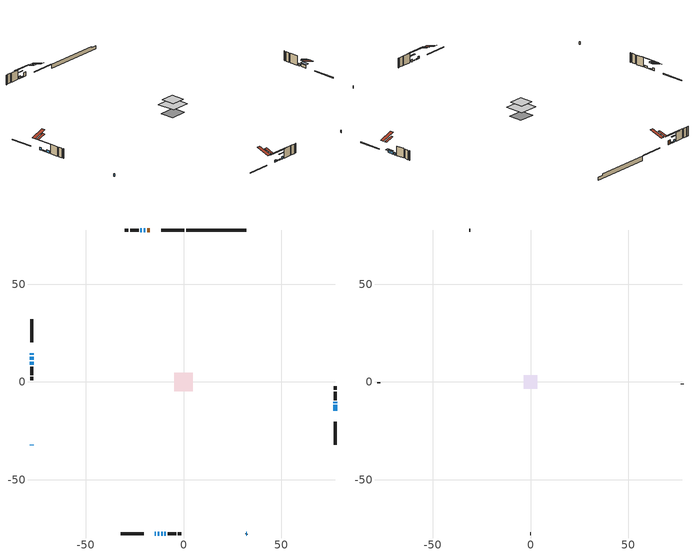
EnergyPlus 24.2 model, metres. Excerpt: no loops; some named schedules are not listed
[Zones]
conditioned space
 floor adiabatic (AdiabaticFloorConstruction): -4.83,-4.83 -4.83,4.83 4.83,4.83 4.83,-4.83 z3.26
 floor foundation (Slab1 construction): -4.17,-3.55 -4.17,3.55 4.17,3.55 4.17,-3.55 z-1.31
 wall outside (RimJoist1 construction): 0.37,77.69 -11.41,77.69 / -32.18,-77.69 -20.41,-77.69 / -77.69,32.18 -77.69,20.41 / 77.69,-32.18 77.69,-20.41 z0.82:1.12
 wall outside (AdiabaticWallConstruction 1): -17.16,77.69 -18.62,77.69 z0.82:2.85
 wall outside (AdiabaticWallConstruction): 32.18,-77.7 32.25,-77.63 / -77.69,14.66 -77.69,13.84 / -77.7,-32.18 -77.46,-32.42 / -77.69,10.36 -77.69,8.73 / 77.69,-10.79 77.69,-10.13 z0.82:2.04; -14.66,-77.69 -14.15,-77.69 z0.82:1.64; -19.55,77.69 -20.37,77.69 / -13.22,-77.69 -12.4,-77.69 / -77.69,12.92 -77.69,11.29 z0.82:1.28; -11.48,-77.69 -10.66,-77.69 z0.82:1.18; 77.69,-14.66 77.69,-11.71 z0.82:2.24; -21.29,77.69 -22.01,77.69 z0.82:2.09; -9.74,-77.69 -9.02,-77.69 z0.82:1.94
 wall outside (Wall1 construction): -22.93,77.69 -27.2,77.69 / -8.1,-77.69 -3.83,-77.69 / -77.69,7.8 -77.69,3.54 / 77.69,-9.2 77.69,-4.94 z0.82:5.7
 wall outside (Wall3 construction): -28.13,77.69 -29.96,77.69 / -2.9,-77.69 -1.07,-77.69 / -77.69,2.61 -77.69,0.78 / 77.69,-4.01 77.69,-2.18 z0.82:5.7
 wall foundation (FoundationWall1 construction): 1.29,77.69,-1.31 1.29,77.69,0.82 29.09,77.69,0.82 29.09,77.69,0.24 32.18,77.69,0.24 32.18,77.69,-1.31
 window (WindowConstruction 7): 32.18,-77.69 32.25,-77.63 z0.82:2.04
 window (WindowConstruction 5): -14.66,-77.69 -14.15,-77.69 z0.82:1.63
 window (WindowConstruction 6): -77.69,14.66 -77.69,13.84 z0.82:2.04
 window (WindowConstruction 9): -19.55,77.69 -20.37,77.69 z0.82:1.28
 window (WindowConstruction 10): -13.22,-77.69 -12.41,-77.69 z0.82:1.28
 window (WindowConstruction 11): -11.48,-77.69 -10.66,-77.69 z0.82:1.18
 window (WindowConstruction 12): -77.69,12.91 -77.69,11.29 z0.82:1.28
 window (WindowConstruction 8): -77.69,-32.18 -77.46,-32.42 z0.82:2.04
 window (WindowConstruction): 77.69,-14.66 77.69,-11.71 z0.82:2.24
 window (WindowConstruction 1): -21.29,77.69 -22.01,77.69 z0.82:2.09
 window (WindowConstruction 2): -9.74,-77.69 -9.03,-77.69 z0.82:1.94
 window (WindowConstruction 3): -77.69,10.36 -77.69,8.73 z0.82:2.04
 window (WindowConstruction 4): 77.69,-10.78 77.69,-10.13 z0.82:2.04
 door (Door): -17.16,77.69 -18.62,77.69 z0.82:2.85
 ceiling adiabatic (AdiabaticFloorConstruction): 4.83,-4.83 4.83,4.83 -4.83,4.83 -4.83,-4.83 z3.26
 roof outside (Roof2 construction): -16.23,77.69,5.7 -16.23,73.31,7.16 -15.08,73.31,7.16 -15.08,77.69,5.7; -15.59,-77.69,5.7 -15.59,-73.31,7.16 -16.74,-73.31,7.16 -16.74,-77.69,5.7; -77.69,15.59,5.7 -73.31,15.59,7.16 -73.31,16.74,7.16 -77.69,16.74,5.7; 77.69,-15.59,5.7 73.31,-15.59,7.16 73.31,-16.74,7.16 77.69,-16.74,5.7
attic - vented
 floor to conditioned space (Floor1 construction Reversed): -3.52,-3.52 -3.52,3.52 3.52,3.52 3.52,-3.52 z5.7
 wall outside (Wall4 construction): -30.89,77.69 -31.25,77.69 / -0.14,-77.69 0.22,-77.69 / -77.69,-0.15 -77.69,-0.52 / 77.69,-1.25 77.69,-0.88 z0.82:5.7
 roof outside (Roof1 construction): -14.15,77.69,5.7 -14.15,70.83,7.99 -12.34,70.83,7.99 -12.34,77.69,5.7; -17.67,-77.69,5.7 -17.67,-70.83,7.99 -19.48,-70.83,7.99 -19.48,-77.69,5.7; -77.69,17.67,5.7 -70.83,17.67,7.99 -70.83,19.48,7.99 -77.69,19.48,5.7; 77.69,-17.67,5.7 70.83,-17.67,7.99 70.83,-19.48,7.99 77.69,-19.48,5.7
shading: -13.95,-77.69 -14.86,-77.69 -14.86,-78.11 -13.95,-78.11 z1.83; -24.84,77.69 -15.08,77.69 -15.08,78.11 -24.84,78.11 z5.75; -7.94,-77.69 -17.69,-77.69 -17.69,-78.11 -7.94,-78.11 z5.75; -6.19,-77.69 -15.95,-77.69 -15.95,-78.11 -6.19,-78.11 z5.65; -77.69,6.82 -77.69,17.39 -78.11,17.39 -78.11,6.82 z5.75; 77.69,-11.41 77.69,-14.96 79.22,-14.96 79.22,-11.41 z2.54; -24.04,77.69 -19.26,77.69 -19.26,78.11 -24.04,78.11 z4.12; -7,-77.69 -11.77,-77.69 -11.77,-78.11 -7,-78.11 z3.97
[Building]
Building 1: Terrain=Suburbs
[Site:Location]
Windsor AP_ON: Latitude {deg}=42.28; Longitude {deg}=-82.96; Time Zone {hr}=-5; Elevation {m}=190; Keep Site Location Information=Yes
[Site:GroundTemperature:Shallow]
6.34957, 4.46684, 4.31606, 5.20952, 8.79623, 12.3662, 15.4612, 17.4219, 17.5884, 15.9938, 12.9777, 9.51722
[Site:WaterMainsTemperature]
Calculation Method=Schedule; Temperature Schedule=mains temperature schedule
[Material] Roughness=Rough; Thermal Absorptance=0.9
Name | Thickness {m} | Conductivity {W/m-K} | Density {kg/m3} | Specific Heat {J/kg-K} | Solar Absorptance | Visible Absorptance
asphalt or fiberglass shingles | 0.00635 | 0.162714 | 1121.4 | 1465.45 | 0.4 | 0.4
ceiling loosefill ins | 0.254 | 0.0480833 | 16.02 | 1046.75 | 0.7 | 0.7
ceiling stud and cavity | 0.1397 | 0.0755593 | 65.682 | 1177.47 | 0.7 | 0.7
concrete 4.0 in. | 0.1016 | 1.803125 | 2242.8 | 837.4 | 0.7 | 0.7
concrete 8.0 in. | 0.2032 | 1.803125 | 2242.8 | 837.4 | 0.7 | 0.7
door material | 0.04445 | 0.188738 | 512.64 | 1214.23 | 0.7 | 0.7
floor covering | 0.0127 | 0.0433444 | 54.468 | 1339.84 | 0.6 | 0.6
floor rigid ins; wall rigid ins | 0.512978 | 0.029427 | 32.04 | 1214.23 | 0.7 | 0.7
floor stud and cavity | 0.1397 | 1.75129 | 37.0049 | 1207.88 | 0.7 | 0.7
furniture material conditioned space 1 | 0.1524 | 0.115458 | 640.8 | 1214.23 | 0.6 | 0.6
gypsum board | 0.0127 | 0.160291 | 801 | 837.4 | 0.6 | 0.6
osb sheathing 0.5 in. | 0.0127 | 0.115458 | 512.64 | 1214.23 | 0.7 | 0.7
osb sheathing 0.75 in. | 0.01905 | 0.115458 | 512.64 | 1214.23 | 0.7 | 0.7
rim joist stud and cavity | 0.0508 | 0.107068 | 50.32683 | 1063.81 | 0.6 | 0.6
roof stud and cavity | 0.2032 | 0.112171 | 78.34581 | 1123.46 | 0.7 | 0.7
wall stud and cavity | 0.1397 | 0.186681 | 139.0536 | 1170.24 | 0.7 | 0.7
wall stud and cavity 1 | 0.1397 | 0.216775 | 139.0536 | 1170.24 | 0.7 | 0.7
wall stud and cavity 2 | 0.0889 | 6.9971 | 50.32683 | 1063.81 | 0.6 | 0.6
wall stud and cavity 3 | 0.0889 | 0.380278 | 52.3479 | 1209.89 | 0.7 | 0.7
wall stud and cavity 4 | 0.0889 | 0.391764 | 83.0341 | 1211.67 | 0.7 | 0.7
wood siding | 0.0254 | 0.102417 | 544.68 | 1172.36 | 0.25 | 0.25
wood siding 1 | 0.00254 | 0.102417 | 544.68 | 1172.36 | 0.25 | 0.25
wood siding 2; wood siding 3; wood siding 4 | 0.0254 | 0.102417 | 544.68 | 1172.36 | 0.7 | 0.7
[WindowMaterial:SimpleGlazingSystem]
Name | U-Factor {W/m2-K} | Solar Heat Gain Coefficient
WindowMaterial | 3.29154 | 0.59
WindowMaterial 1 | 3.006501 | 0.52
WindowMaterial 2 | 3.276206 | 0.51
WindowMaterial 3 | 3.00196 | 0.53
WindowMaterial 4 | 3.01559 | 0.51
WindowMaterial 5 | 3.0542 | 0.42
WindowMaterial 6 | 4.44247 | 0.5
WindowMaterial 7 | 5.240794 | 0.66
WindowMaterial 8 | 6.1118 | 0.59
WindowMaterial 9 | 2.6363 | 0.26
[Construction]
AdiabaticFloorConstruction: floor stud and cavity, floor rigid ins, osb sheathing 0.75 in., floor covering
AdiabaticWallConstruction: wood siding 3, wall rigid ins, wall stud and cavity 3, gypsum board
AdiabaticWallConstruction 1: wood siding 4, wall rigid ins, wall stud and cavity 3, gypsum board
Door: door material
Floor1 construction Reversed: gypsum board, ceiling stud and cavity, ceiling loosefill ins
FoundationWall1 construction: concrete 8.0 in.
furniture construction conditioned space 1: furniture material conditioned space 1
PartitionWallConstruction: gypsum board, wall stud and cavity 4, gypsum board
RimJoist1 construction: wood siding 2, rim joist stud and cavity
Roof1 construction: asphalt or fiberglass shingles
Roof2 construction: asphalt or fiberglass shingles, osb sheathing 0.75 in., roof stud and cavity, gypsum board
Slab1 construction: concrete 4.0 in.
Wall1 construction: wood siding, osb sheathing 0.5 in., wall stud and cavity, gypsum board
Wall3 construction: wood siding, osb sheathing 0.5 in., wall stud and cavity 1, gypsum board
Wall4 construction: wood siding 1, wall stud and cavity 2
WindowConstruction: WindowMaterial
WindowConstruction 1: WindowMaterial 1
WindowConstruction 10; WindowConstruction 12; WindowConstruction 9: WindowMaterial 8
WindowConstruction 11: WindowMaterial 9
WindowConstruction 2: WindowMaterial 2
WindowConstruction 3; WindowConstruction 6: WindowMaterial 3
WindowConstruction 4: WindowMaterial 4
WindowConstruction 5: WindowMaterial 5
WindowConstruction 7: WindowMaterial 6
WindowConstruction 8: WindowMaterial 7
[Zone] Multiplier=1; Part of Total Floor Area=Yes
Name | Volume {m3}
attic - vented | 18.4664
conditioned space | 370.5
[Space]
Name | Zone | Volume {m3}
attic - vented 1 | attic - vented | 18.4664
conditioned space 1 | conditioned space | 370.5
[ZoneInfiltration:EffectiveLeakageArea]
infil attic - vented 1: Zone or Space=attic - vented 1; Schedule=Always On Discrete; Effective Air Leakage Area {cm2}=2208.89; Stack Coefficient=0.000498287; Wind Coefficient=1.5082e-05
[ZoneMixing]
whole house fan mix: Zone or Space=attic - vented; Schedule=Always On Continuous; Design Flow Rate Calculation Method=Flow/Zone; Design Flow Rate {m3/s}=0; Source Zone or Space=conditioned space
[SurfaceProperty:ExposedFoundationPerimeter]
Slab1: Exposed Perimeter Calculation Method=TotalExposedPerimeter; Total Exposed Perimeter {m}=30.888
[InternalMass] Zone or ZoneList=conditioned space; Space or SpaceList=conditioned space 1
Name | Construction | Surface Area {m2}
furniture mass conditioned space 1 | furniture construction conditioned space 1 | 61.0001
partition wall mass | PartitionWallConstruction | 152.5
[Lights]
interior lighting: Zone or ZoneList or Space or SpaceList=conditioned space 1; Schedule=interior lighting schedule; Design Level Calculation Method=LightingLevel; Lighting Level {W}=343.2; Return Air Fraction=0; Fraction Radiant=0.6; Fraction Visible=0.2; Fraction Replaceable=1
[People]
occupants: Zone or ZoneList or Space or SpaceList=conditioned space 1; Number of People Schedule=occupants schedule; Number of People Calculation Method=People; Number of People=3; Fraction Radiant=0.314171; Sensible Heat Fraction=0.56303; Activity Level Schedule=occupants activity schedule; Carbon Dioxide Generation Rate {m3/s-W}=0; Enable ASHRAE 55 Comfort Warnings=No; Mean Radiant Temperature Calculation Type=EnclosureAveraged
[ElectricEquipment] Zone or ZoneList or Space or SpaceList=conditioned space 1; Design Level Calculation Method=EquipmentLevel
Name | Schedule | Design Level {W} | Fraction Latent | Fraction Radiant | Fraction Lost
clothes dryer | clothes dryer schedule | 140.772 | 0.015 | 0.081 | 0.85
clothes washer | clothes washer schedule | 32.1985 | 0.03 | 0.162 | 0.7
cooking range | cooking range schedule | 215.147 | 0.08 | 0.432 | 0.2
dishwasher | dishwasher schedule | 66.8632 | 0.3 | 0.18 | 0.4
fridge | fridge schedule | 72.9452 | 0 | 0.6 | 0
mech vent house fan | mech vent house fan schedule | 0 | 0 | 0 | 1
mech vent house fan cfis | mech vent house fan cfis schedule | 0 | 0 | 0 | 0
misc plug loads | misc plug loads schedule | 494.7 | 0.045 | 0.513 | 0.1
whole house fan | Always On Discrete | 0 | 0 | 0 | 1
[OtherEquipment] Zone or ZoneList or Space or SpaceList=conditioned space 1; Design Level Calculation Method=EquipmentLevel
Name | Fuel Type | Schedule | Design Level {W} | Fraction Latent | Fraction Radiant | Fraction Lost
clothes dryer 1 | Electricity | clothes dryer schedule | 0 | 0.015 | 0.081 | 0.85
cooking range 1 | Electricity | cooking range schedule | 0 | 0.08 | 0.432 | 0.2
general water use latent | None | general water use schedule | 62.594 | 1 | 0 | 0
general water use sensible | None | general water use schedule | -61.6891 | 0 | 0.6 | 0
mech vent house fan latent load | None | Always On Discrete | 0 | 1 | 0 | 0
mech vent house fan sensible load | None | Always On Discrete | 0 | 0 | 0 | 0
water heater energy adjustment1 | NaturalGas | Always On Discrete | 0.01 | 0 | 0 | 1
[ZoneInfiltration:DesignFlowRate] Zone or ZoneList or Space or SpaceList=conditioned space 1; Schedule=Always On Discrete; Design Flow Rate Calculation Method=Flow/Zone; Design Flow Rate {m3/s}=0
infil flow; natural vent flow; whole house fan flow
[Foundation:Kiva]
Foundation Kiva 1: Initial Indoor Air Temperature {C}=18; Wall Height Above Grade {m}=0.820003; Wall Depth Below Slab {m}=0.2032
[Foundation:Kiva:Settings]
Soil Conductivity {W/m-K}=0.849921; Soil Density {kg/m3}=1842.3; Soil Specific Heat {J/kg-K}=418.7; Ground Solar Absorptivity=0.9; Ground Thermal Absorptivity=0.9; Ground Surface Roughness {m}=0.03; Far-Field Width {m}=40; Deep-Ground Boundary Condition=ZeroFlux; Deep-Ground Depth {m}=40; Minimum Cell Dimension {m}=0.2; Maximum Cell Growth Coefficient=3; Simulation Timestep=Timestep
[Exterior:Lights]
exterior lighting: Schedule=exterior lighting schedule; Design Level {W}=75.6
[Schedule:Constant]
Name | Hourly Value
Always On Continuous; mech vent house fan schedule; mech vent house fan cfis schedule; Always On Discrete | 1
occupants activity schedule | 117.228
fridge schedule | 0
[Schedule:Day:Interval]
interior lighting schedule day: No, 01:00, 0.108182, 04:00, 0.0901515, 05:00, 0.0991667, 06:00, 0.162273, 07:00, 0.270455, 08:00, 0.342576, 10:00, 0.369621, 11:00, 0.351591, 12:00, 0.333561, 13:00, 0.324545, 14:00, 0.31553, 15:00, 0.333561, 16:00, 0.369621, 17:00, 0.450758, 18:00, 0.585985, 19:00, 0.775303, 20:00, 0.955606, 21:00, 0.991667, 22:00, 0.712197, 23:00, 0.360606, 24:00, 0.162273
[Schedule:Week:Daily]
interior lighting schedule Week Rule - Jan1-Jan27: interior lighting schedule day, interior lighting schedule day, interior lighting schedule day, interior lighting schedule day, interior lighting schedule day, interior lighting schedule day, interior lighting schedule day, interior lighting schedule default day, interior lighting schedule default day, interior lighting schedule default day, interior lighting schedule default day, interior lighting schedule default day
interior lighting schedule Week Rule - Jan28-Feb3: interior lighting schedule day, interior lighting schedule day, interior lighting schedule day, interior lighting schedule day, interior lighting schedule day 1, interior lighting schedule day 1, interior lighting schedule day 1, interior lighting schedule default day, interior lighting schedule default day, interior lighting schedule default day, interior lighting schedule default day, interior lighting schedule default day
interior lighting schedule Week Rule - Feb4-Feb24: interior lighting schedule day 1, interior lighting schedule day 1, interior lighting schedule day 1, interior lighting schedule day 1, interior lighting schedule day 1, interior lighting schedule day 1, interior lighting schedule day 1, interior lighting schedule default day, interior lighting schedule default day, interior lighting schedule default day, interior lighting schedule default day, interior lighting schedule default day
interior lighting schedule Week Rule - Feb25-Mar3: interior lighting schedule day 1, interior lighting schedule day 1, interior lighting schedule day 1, interior lighting schedule day 1, interior lighting schedule day 2, interior lighting schedule day 2, interior lighting schedule day 2, interior lighting schedule default day, interior lighting schedule default day, interior lighting schedule default day, interior lighting schedule default day, interior lighting schedule default day
interior lighting schedule Week Rule - Mar4-Mar31: interior lighting schedule day 2, interior lighting schedule day 2, interior lighting schedule day 2, interior lighting schedule day 2, interior lighting schedule day 2, interior lighting schedule day 2, interior lighting schedule day 2, interior lighting schedule default day, interior lighting schedule default day, interior lighting schedule default day, interior lighting schedule default day, interior lighting schedule default day
interior lighting schedule Week Rule - Apr1-Apr28: interior lighting schedule day 3, interior lighting schedule day 3, interior lighting schedule day 3, interior lighting schedule day 3, interior lighting schedule day 3, interior lighting schedule day 3, interior lighting schedule day 3, interior lighting schedule default day, interior lighting schedule default day, interior lighting schedule default day, interior lighting schedule default day, interior lighting schedule default day
interior lighting schedule Week Rule - Apr29-May5: interior lighting schedule day 3, interior lighting schedule day 3, interior lighting schedule day 4, interior lighting schedule day 4, interior lighting schedule day 4, interior lighting schedule day 4, interior lighting schedule day 4, interior lighting schedule default day, interior lighting schedule default day, interior lighting schedule default day, interior lighting schedule default day, interior lighting schedule default day
interior lighting schedule Week Rule - May6-May26: interior lighting schedule day 4, interior lighting schedule day 4, interior lighting schedule day 4, interior lighting schedule day 4, interior lighting schedule day 4, interior lighting schedule day 4, interior lighting schedule day 4, interior lighting schedule default day, interior lighting schedule default day, interior lighting schedule default day, interior lighting schedule default day, interior lighting schedule default day
interior lighting schedule Week Rule - May27-Jun2: interior lighting schedule day 4, interior lighting schedule day 4, interior lighting schedule day 4, interior lighting schedule day 4, interior lighting schedule day 4, interior lighting schedule day 5, interior lighting schedule day 5, interior lighting schedule default day, interior lighting schedule default day, interior lighting schedule default day, interior lighting schedule default day, interior lighting schedule default day
interior lighting schedule Week Rule - Jun3-Jun30: interior lighting schedule day 5, interior lighting schedule day 5, interior lighting schedule day 5, interior lighting schedule day 5, interior lighting schedule day 5, interior lighting schedule day 5, interior lighting schedule day 5, interior lighting schedule default day, interior lighting schedule default day, interior lighting schedule default day, interior lighting schedule default day, interior lighting schedule default day
interior lighting schedule Week Rule - Jul1-Jul28: interior lighting schedule day 6, interior lighting schedule day 6, interior lighting schedule day 6, interior lighting schedule day 6, interior lighting schedule day 6, interior lighting schedule day 6, interior lighting schedule day 6, interior lighting schedule default day, interior lighting schedule default day, interior lighting schedule default day, interior lighting schedule default day, interior lighting schedule default day
interior lighting schedule Week Rule - Jul29-Aug4: interior lighting schedule day 6, interior lighting schedule day 6, interior lighting schedule day 6, interior lighting schedule day 7, interior lighting schedule day 7, interior lighting schedule day 7, interior lighting schedule day 7, interior lighting schedule default day, interior lighting schedule default day, interior lighting schedule default day, interior lighting schedule default day, interior lighting schedule default day
interior lighting schedule Week Rule - Aug5-Aug25: interior lighting schedule day 7, interior lighting schedule day 7, interior lighting schedule day 7, interior lighting schedule day 7, interior lighting schedule day 7, interior lighting schedule day 7, interior lighting schedule day 7, interior lighting schedule default day, interior lighting schedule default day, interior lighting schedule default day, interior lighting schedule default day, interior lighting schedule default day
interior lighting schedule Week Rule - Aug26-Sep1: interior lighting schedule day 7, interior lighting schedule day 7, interior lighting schedule day 7, interior lighting schedule day 7, interior lighting schedule day 7, interior lighting schedule day 7, interior lighting schedule day 8, interior lighting schedule default day, interior lighting schedule default day, interior lighting schedule default day, interior lighting schedule default day, interior lighting schedule default day
interior lighting schedule Week Rule - Sep2-Sep29: interior lighting schedule day 8, interior lighting schedule day 8, interior lighting schedule day 8, interior lighting schedule day 8, interior lighting schedule day 8, interior lighting schedule day 8, interior lighting schedule day 8, interior lighting schedule default day, interior lighting schedule default day, interior lighting schedule default day, interior lighting schedule default day, interior lighting schedule default day
interior lighting schedule Week Rule - Sep30-Oct6: interior lighting schedule day 8, interior lighting schedule day 9, interior lighting schedule day 9, interior lighting schedule day 9, interior lighting schedule day 9, interior lighting schedule day 9, interior lighting schedule day 9, interior lighting schedule default day, interior lighting schedule default day, interior lighting schedule default day, interior lighting schedule default day, interior lighting schedule default day
interior lighting schedule Week Rule - Oct7-Oct27: interior lighting schedule day 9, interior lighting schedule day 9, interior lighting schedule day 9, interior lighting schedule day 9, interior lighting schedule day 9, interior lighting schedule day 9, interior lighting schedule day 9, interior lighting schedule default day, interior lighting schedule default day, interior lighting schedule default day, interior lighting schedule default day, interior lighting schedule default day
interior lighting schedule Week Rule - Oct28-Nov3: interior lighting schedule day 9, interior lighting schedule day 9, interior lighting schedule day 9, interior lighting schedule day 9, interior lighting schedule day 10, interior lighting schedule day 10, interior lighting schedule day 10, interior lighting schedule default day, interior lighting schedule default day, interior lighting schedule default day, interior lighting schedule default day, interior lighting schedule default day
interior lighting schedule Week Rule - Nov4-Nov24: interior lighting schedule day 10, interior lighting schedule day 10, interior lighting schedule day 10, interior lighting schedule day 10, interior lighting schedule day 10, interior lighting schedule day 10, interior lighting schedule day 10, interior lighting schedule default day, interior lighting schedule default day, interior lighting schedule default day, interior lighting schedule default day, interior lighting schedule default day
interior lighting schedule Week Rule - Nov25-Dec1: interior lighting schedule day 10, interior lighting schedule day 10, interior lighting schedule day 10, interior lighting schedule day 10, interior lighting schedule day 10, interior lighting schedule day 10, interior lighting schedule day 11, interior lighting schedule default day, interior lighting schedule default day, interior lighting schedule default day, interior lighting schedule default day, interior lighting schedule default day
interior lighting schedule Week Rule - Dec2-Dec31: interior lighting schedule day 11, interior lighting schedule day 11, interior lighting schedule day 11, interior lighting schedule day 11, interior lighting schedule day 11, interior lighting schedule day 11, interior lighting schedule day 11, interior lighting schedule default day, interior lighting schedule default day, interior lighting schedule default day, interior lighting schedule default day, interior lighting schedule default day
occupants schedule Week Rule - Jan1-Dec31: occupants schedule day, occupants schedule day, occupants schedule day, occupants schedule day, occupants schedule day, occupants schedule day, occupants schedule day, occupants schedule default day, occupants schedule default day, occupants schedule default day, occupants schedule default day, occupants schedule default day
clothes dryer schedule Week Rule - Jan1-Dec31: clothes dryer schedule day, clothes dryer schedule day, clothes dryer schedule day, clothes dryer schedule day, clothes dryer schedule day, clothes dryer schedule day, clothes dryer schedule day, clothes dryer schedule default day, clothes dryer schedule default day, clothes dryer schedule default day, clothes dryer schedule default day, clothes dryer schedule default day
clothes washer schedule Week Rule - Jan1-Dec31: clothes washer schedule day, clothes washer schedule day, clothes washer schedule day, clothes washer schedule day, clothes washer schedule day, clothes washer schedule day, clothes washer schedule day, clothes washer schedule default day, clothes washer schedule default day, clothes washer schedule default day, clothes washer schedule default day, clothes washer schedule default day
cooking range schedule Week Rule - Jan1-Dec31: cooking range schedule day, cooking range schedule day, cooking range schedule day, cooking range schedule day, cooking range schedule day, cooking range schedule day, cooking range schedule day, cooking range schedule default day, cooking range schedule default day, cooking range schedule default day, cooking range schedule default day, cooking range schedule default day
dishwasher schedule Week Rule - Jan1-Dec31: dishwasher schedule day, dishwasher schedule day, dishwasher schedule day, dishwasher schedule day, dishwasher schedule day, dishwasher schedule day, dishwasher schedule day, dishwasher schedule default day, dishwasher schedule default day, dishwasher schedule default day, dishwasher schedule default day, dishwasher schedule default day
misc plug loads schedule Week Rule - Jan1-Dec31: misc plug loads schedule day, misc plug loads schedule day, misc plug loads schedule day, misc plug loads schedule day, misc plug loads schedule day, misc plug loads schedule day, misc plug loads schedule day, misc plug loads schedule default day, misc plug loads schedule default day, misc plug loads schedule default day, misc plug loads schedule default day, misc plug loads schedule default day
general water use schedule Week Rule - Jan1-Dec31: general water use schedule day, general water use schedule day, general water use schedule day, general water use schedule day, general water use schedule day, general water use schedule day, general water use schedule day, general water use schedule default day, general water use schedule default day, general water use schedule default day, general water use schedule default day, general water use schedule default day
exterior lighting schedule Week Rule - Jan1-Jan27: exterior lighting schedule day, exterior lighting schedule day, exterior lighting schedule day, exterior lighting schedule day, exterior lighting schedule day, exterior lighting schedule day, exterior lighting schedule day, exterior lighting schedule default day, exterior lighting schedule default day, exterior lighting schedule default day, exterior lighting schedule default day, exterior lighting schedule default day
exterior lighting schedule Week Rule - Jan28-Feb3: exterior lighting schedule day, exterior lighting schedule day, exterior lighting schedule day, exterior lighting schedule day, exterior lighting schedule day 1, exterior lighting schedule day 1, exterior lighting schedule day 1, exterior lighting schedule default day, exterior lighting schedule default day, exterior lighting schedule default day, exterior lighting schedule default day, exterior lighting schedule default day
exterior lighting schedule Week Rule - Feb4-Feb24: exterior lighting schedule day 1, exterior lighting schedule day 1, exterior lighting schedule day 1, exterior lighting schedule day 1, exterior lighting schedule day 1, exterior lighting schedule day 1, exterior lighting schedule day 1, exterior lighting schedule default day, exterior lighting schedule default day, exterior lighting schedule default day, exterior lighting schedule default day, exterior lighting schedule default day
exterior lighting schedule Week Rule - Feb25-Mar3: exterior lighting schedule day 1, exterior lighting schedule day 1, exterior lighting schedule day 1, exterior lighting schedule day 1, exterior lighting schedule day 2, exterior lighting schedule day 2, exterior lighting schedule day 2, exterior lighting schedule default day, exterior lighting schedule default day, exterior lighting schedule default day, exterior lighting schedule default day, exterior lighting schedule default day
exterior lighting schedule Week Rule - Mar4-Mar31: exterior lighting schedule day 2, exterior lighting schedule day 2, exterior lighting schedule day 2, exterior lighting schedule day 2, exterior lighting schedule day 2, exterior lighting schedule day 2, exterior lighting schedule day 2, exterior lighting schedule default day, exterior lighting schedule default day, exterior lighting schedule default day, exterior lighting schedule default day, exterior lighting schedule default day
exterior lighting schedule Week Rule - Apr1-Apr28: exterior lighting schedule day 3, exterior lighting schedule day 3, exterior lighting schedule day 3, exterior lighting schedule day 3, exterior lighting schedule day 3, exterior lighting schedule day 3, exterior lighting schedule day 3, exterior lighting schedule default day, exterior lighting schedule default day, exterior lighting schedule default day, exterior lighting schedule default day, exterior lighting schedule default day
exterior lighting schedule Week Rule - Apr29-May5: exterior lighting schedule day 3, exterior lighting schedule day 3, exterior lighting schedule day 4, exterior lighting schedule day 4, exterior lighting schedule day 4, exterior lighting schedule day 4, exterior lighting schedule day 4, exterior lighting schedule default day, exterior lighting schedule default day, exterior lighting schedule default day, exterior lighting schedule default day, exterior lighting schedule default day
exterior lighting schedule Week Rule - May6-May26: exterior lighting schedule day 4, exterior lighting schedule day 4, exterior lighting schedule day 4, exterior lighting schedule day 4, exterior lighting schedule day 4, exterior lighting schedule day 4, exterior lighting schedule day 4, exterior lighting schedule default day, exterior lighting schedule default day, exterior lighting schedule default day, exterior lighting schedule default day, exterior lighting schedule default day
exterior lighting schedule Week Rule - May27-Jun2: exterior lighting schedule day 4, exterior lighting schedule day 4, exterior lighting schedule day 4, exterior lighting schedule day 4, exterior lighting schedule day 4, exterior lighting schedule day 5, exterior lighting schedule day 5, exterior lighting schedule default day, exterior lighting schedule default day, exterior lighting schedule default day, exterior lighting schedule default day, exterior lighting schedule default day
exterior lighting schedule Week Rule - Jun3-Jun30: exterior lighting schedule day 5, exterior lighting schedule day 5, exterior lighting schedule day 5, exterior lighting schedule day 5, exterior lighting schedule day 5, exterior lighting schedule day 5, exterior lighting schedule day 5, exterior lighting schedule default day, exterior lighting schedule default day, exterior lighting schedule default day, exterior lighting schedule default day, exterior lighting schedule default day
exterior lighting schedule Week Rule - Jul1-Jul28: exterior lighting schedule day 6, exterior lighting schedule day 6, exterior lighting schedule day 6, exterior lighting schedule day 6, exterior lighting schedule day 6, exterior lighting schedule day 6, exterior lighting schedule day 6, exterior lighting schedule default day, exterior lighting schedule default day, exterior lighting schedule default day, exterior lighting schedule default day, exterior lighting schedule default day
exterior lighting schedule Week Rule - Jul29-Aug4: exterior lighting schedule day 6, exterior lighting schedule day 6, exterior lighting schedule day 6, exterior lighting schedule day 7, exterior lighting schedule day 7, exterior lighting schedule day 7, exterior lighting schedule day 7, exterior lighting schedule default day, exterior lighting schedule default day, exterior lighting schedule default day, exterior lighting schedule default day, exterior lighting schedule default day
exterior lighting schedule Week Rule - Aug5-Aug25: exterior lighting schedule day 7, exterior lighting schedule day 7, exterior lighting schedule day 7, exterior lighting schedule day 7, exterior lighting schedule day 7, exterior lighting schedule day 7, exterior lighting schedule day 7, exterior lighting schedule default day, exterior lighting schedule default day, exterior lighting schedule default day, exterior lighting schedule default day, exterior lighting schedule default day
exterior lighting schedule Week Rule - Aug26-Sep1: exterior lighting schedule day 7, exterior lighting schedule day 7, exterior lighting schedule day 7, exterior lighting schedule day 7, exterior lighting schedule day 7, exterior lighting schedule day 7, exterior lighting schedule day 8, exterior lighting schedule default day, exterior lighting schedule default day, exterior lighting schedule default day, exterior lighting schedule default day, exterior lighting schedule default day
exterior lighting schedule Week Rule - Sep2-Sep29: exterior lighting schedule day 8, exterior lighting schedule day 8, exterior lighting schedule day 8, exterior lighting schedule day 8, exterior lighting schedule day 8, exterior lighting schedule day 8, exterior lighting schedule day 8, exterior lighting schedule default day, exterior lighting schedule default day, exterior lighting schedule default day, exterior lighting schedule default day, exterior lighting schedule default day
exterior lighting schedule Week Rule - Sep30-Oct6: exterior lighting schedule day 8, exterior lighting schedule day 9, exterior lighting schedule day 9, exterior lighting schedule day 9, exterior lighting schedule day 9, exterior lighting schedule day 9, exterior lighting schedule day 9, exterior lighting schedule default day, exterior lighting schedule default day, exterior lighting schedule default day, exterior lighting schedule default day, exterior lighting schedule default day
exterior lighting schedule Week Rule - Oct7-Oct27: exterior lighting schedule day 9, exterior lighting schedule day 9, exterior lighting schedule day 9, exterior lighting schedule day 9, exterior lighting schedule day 9, exterior lighting schedule day 9, exterior lighting schedule day 9, exterior lighting schedule default day, exterior lighting schedule default day, exterior lighting schedule default day, exterior lighting schedule default day, exterior lighting schedule default day
exterior lighting schedule Week Rule - Oct28-Nov3: exterior lighting schedule day 9, exterior lighting schedule day 9, exterior lighting schedule day 9, exterior lighting schedule day 9, exterior lighting schedule day 10, exterior lighting schedule day 10, exterior lighting schedule day 10, exterior lighting schedule default day, exterior lighting schedule default day, exterior lighting schedule default day, exterior lighting schedule default day, exterior lighting schedule default day
exterior lighting schedule Week Rule - Nov4-Nov24: exterior lighting schedule day 10, exterior lighting schedule day 10, exterior lighting schedule day 10, exterior lighting schedule day 10, exterior lighting schedule day 10, exterior lighting schedule day 10, exterior lighting schedule day 10, exterior lighting schedule default day, exterior lighting schedule default day, exterior lighting schedule default day, exterior lighting schedule default day, exterior lighting schedule default day
exterior lighting schedule Week Rule - Nov25-Dec1: exterior lighting schedule day 10, exterior lighting schedule day 10, exterior lighting schedule day 10, exterior lighting schedule day 10, exterior lighting schedule day 10, exterior lighting schedule day 10, exterior lighting schedule day 11, exterior lighting schedule default day, exterior lighting schedule default day, exterior lighting schedule default day, exterior lighting schedule default day, exterior lighting schedule default day
exterior lighting schedule Week Rule - Dec2-Dec31: exterior lighting schedule day 11, exterior lighting schedule day 11, exterior lighting schedule day 11, exterior lighting schedule day 11, exterior lighting schedule day 11, exterior lighting schedule day 11, exterior lighting schedule day 11, exterior lighting schedule default day, exterior lighting schedule default day, exterior lighting schedule default day, exterior lighting schedule default day, exterior lighting schedule default day
[Schedule:Year]
interior lighting schedule: interior lighting schedule Week Rule - Jan1-Jan27, 1, 1, 1, 27, interior lighting schedule Week Rule - Jan28-Feb3, 1, 28, 2, 3, interior lighting schedule Week Rule - Feb4-Feb24, 2, 4, 2, 24, interior lighting schedule Week Rule - Feb25-Mar3, 2, 25, 3, 3, interior lighting schedule Week Rule - Mar4-Mar31, 3, 4, 3, 31, interior lighting schedule Week Rule - Apr1-Apr28, 4, 1, 4, 28, interior lighting schedule Week Rule - Apr29-May5, 4, 29, 5, 5, interior lighting schedule Week Rule - May6-May26, 5, 6, 5, 26, interior lighting schedule Week Rule - May27-Jun2, 5, 27, 6, 2, interior lighting schedule Week Rule - Jun3-Jun30, 6, 3, 6, 30, interior lighting schedule Week Rule - Jul1-Jul28, 7, 1, 7, 28, interior lighting schedule Week Rule - Jul29-Aug4, 7, 29, 8, 4, interior lighting schedule Week Rule - Aug5-Aug25, 8, 5, 8, 25, interior lighting schedule Week Rule - Aug26-Sep1, 8, 26, 9, 1, interior lighting schedule Week Rule - Sep2-Sep29, 9, 2, 9, 29, interior lighting schedule Week Rule - Sep30-Oct6, 9, 30, 10, 6, interior lighting schedule Week Rule - Oct7-Oct27, 10, 7, 10, 27, interior lighting schedule Week Rule - Oct28-Nov3, 10, 28, 11, 3, interior lighting schedule Week Rule - Nov4-Nov24, 11, 4, 11, 24, interior lighting schedule Week Rule - Nov25-Dec1, 11, 25, 12, 1, interior lighting schedule Week Rule - Dec2-Dec31, 12, 2, 12, 31
occupants schedule: occupants schedule Week Rule - Jan1-Dec31, 1, 1, 12, 31
clothes dryer schedule: clothes dryer schedule Week Rule - Jan1-Dec31, 1, 1, 12, 31
clothes washer schedule: clothes washer schedule Week Rule - Jan1-Dec31, 1, 1, 12, 31
cooking range schedule: cooking range schedule Week Rule - Jan1-Dec31, 1, 1, 12, 31
dishwasher schedule: dishwasher schedule Week Rule - Jan1-Dec31, 1, 1, 12, 31
misc plug loads schedule: misc plug loads schedule Week Rule - Jan1-Dec31, 1, 1, 12, 31
general water use schedule: general water use schedule Week Rule - Jan1-Dec31, 1, 1, 12, 31
exterior lighting schedule: exterior lighting schedule Week Rule - Jan1-Jan27, 1, 1, 1, 27, exterior lighting schedule Week Rule - Jan28-Feb3, 1, 28, 2, 3, exterior lighting schedule Week Rule - Feb4-Feb24, 2, 4, 2, 24, exterior lighting schedule Week Rule - Feb25-Mar3, 2, 25, 3, 3, exterior lighting schedule Week Rule - Mar4-Mar31, 3, 4, 3, 31, exterior lighting schedule Week Rule - Apr1-Apr28, 4, 1, 4, 28, exterior lighting schedule Week Rule - Apr29-May5, 4, 29, 5, 5, exterior lighting schedule Week Rule - May6-May26, 5, 6, 5, 26, exterior lighting schedule Week Rule - May27-Jun2, 5, 27, 6, 2, exterior lighting schedule Week Rule - Jun3-Jun30, 6, 3, 6, 30, exterior lighting schedule Week Rule - Jul1-Jul28, 7, 1, 7, 28, exterior lighting schedule Week Rule - Jul29-Aug4, 7, 29, 8, 4, exterior lighting schedule Week Rule - Aug5-Aug25, 8, 5, 8, 25, exterior lighting schedule Week Rule - Aug26-Sep1, 8, 26, 9, 1, exterior lighting schedule Week Rule - Sep2-Sep29, 9, 2, 9, 29, exterior lighting schedule Week Rule - Sep30-Oct6, 9, 30, 10, 6, exterior lighting schedule Week Rule - Oct7-Oct27, 10, 7, 10, 27, exterior lighting schedule Week Rule - Oct28-Nov3, 10, 28, 11, 3, exterior lighting schedule Week Rule - Nov4-Nov24, 11, 4, 11, 24, exterior lighting schedule Week Rule - Nov25-Dec1, 11, 25, 12, 1, exterior lighting schedule Week Rule - Dec2-Dec31, 12, 2, 12, 31
[Schedule:Compact]
mains temperature schedule: Through: 01/01, For: AllDays, Until: 24:00, 9.71556, Through: 01/02, For: AllDays, Until: 24:00, 9.65056, Through: 01/03, For: AllDays, Until: 24:00, 9.58667, Through: 01/04, For: AllDays, Until: 24:00, 9.52389, Through: 01/05, For: AllDays, Until: 24:00, 9.46278, Through: 01/06, For: AllDays, Until: 24:00, 9.40278, Through: 01/07, For: AllDays, Until: 24:00, 9.34444, Through: 01/08, For: AllDays, Until: 24:00, 9.28778, Through: 01/09, For: AllDays, Until: 24:00, 9.23222, Through: 01/10, For: AllDays, Until: 24:00, 9.17778, Through: 01/11, For: AllDays, Until: 24:00, 9.125, Through: 01/12, For: AllDays, Until: 24:00, 9.07389, Through: 01/13, For: AllDays, Until: 24:00, 9.02444, Through: 01/14, For: AllDays, Until: 24:00, 8.97611, Through: 01/15, For: AllDays, Until: 24:00, 8.92944, Through: 01/16, For: AllDays, Until: 24:00, 8.88444, Through: 01/17, For: AllDays, Until: 24:00, 8.84056, Through: 01/18, For: AllDays, Until: 24:00, 8.79889, Through: 01/19, For: AllDays, Until: 24:00, 8.75833, Through: 01/20, For: AllDays, Until: 24:00, 8.71944, Through: 01/21, For: AllDays, Until: 24:00, 8.68222, Through: 01/22, For: AllDays, Until: 24:00, 8.64667, Through: 01/23, For: AllDays, Until: 24:00, 8.61222, Through: 01/24, For: AllDays, Until: 24:00, 8.58, Through: 01/25, For: AllDays, Until: 24:00, 8.54944, Through: 01/26, For: AllDays, Until: 24:00, 8.52, Through: 01/27, For: AllDays, Until: 24:00, 8.49278, Through: 01/28, For: AllDays, Until: 24:00, 8.46722, Through: 01/29, For: AllDays, Until: 24:00, 8.44278, Through: 01/30, For: AllDays, Until: 24:00, 8.42056, Through: 01/31, For: AllDays, Until: 24:00, 8.39944, Through: 02/01, For: AllDays, Until: 24:00, 8.38056, Through: 02/02, For: AllDays, Until: 24:00, 8.36333, Through: 02/03, For: AllDays, Until: 24:00, 8.34778, Through: 02/04, For: AllDays, Until: 24:00, 8.33389, Through: 02/05, For: AllDays, Until: 24:00, 8.32167, Through: 02/06, For: AllDays, Until: 24:00, 8.31111, Through: 02/07, For: AllDays, Until: 24:00, 8.30222, Through: 02/08, For: AllDays, Until: 24:00, 8.295, Through: 02/09, For: AllDays, Until: 24:00, 8.29, Through: 02/10, For: AllDays, Until: 24:00, 8.28611, Through: 02/11, For: AllDays, Until: 24:00, 8.28444, Through: 02/12, For: AllDays, Until: 24:00, 8.28444, Through: 02/13, For: AllDays, Until: 24:00, 8.28611, Through: 02/14, For: AllDays, Until: 24:00, 8.28889, Through: 02/15, For: AllDays, Until: 24:00, 8.29444, Through: 02/16, For: AllDays, Until: 24:00, 8.30111, Through: 02/17, For: AllDays, Until: 24:00, 8.30944, Through: 02/18, For: AllDays, Until: 24:00, 8.31944, Through: 02/19, For: AllDays, Until: 24:00, 8.33167, Through: 02/20, For: AllDays, Until: 24:00, 8.345, Through: 02/21, For: AllDays, Until: 24:00, 8.36056, Through: 02/22, For: AllDays, Until: 24:00, 8.37778, Through: 02/23, For: AllDays, Until: 24:00, 8.39611, Through: 02/24, For: AllDays, Until: 24:00, 8.41667, Through: 02/25, For: AllDays, Until: 24:00, 8.43889, Through: 02/26, For: AllDays, Until: 24:00, 8.46278, Through: 02/27, For: AllDays, Until: 24:00, 8.48833, Through: 02/28, For: AllDays, Until: 24:00, 8.51556, Through: 03/01, For: AllDays, Until: 24:00, 8.54444, Through: 03/02, For: AllDays, Until: 24:00, 8.575, Through: 03/03, For: AllDays, Until: 24:00, 8.60667, Through: 03/04, For: AllDays, Until: 24:00, 8.64056, Through: 03/05, For: AllDays, Until: 24:00, 8.67611, Through: 03/06, For: AllDays, Until: 24:00, 8.71278, Through: 03/07, For: AllDays, Until: 24:00, 8.75167, Through: 03/08, For: AllDays, Until: 24:00, 8.79167, Through: 03/09, For: AllDays, Until: 24:00, 8.83333, Through: 03/10, For: AllDays, Until: 24:00, 8.87667, Through: 03/11, For: AllDays, Until: 24:00, 8.92167, Through: 03/12, For: AllDays, Until: 24:00, 8.96833, Through: 03/13, For: AllDays, Until: 24:00, 9.01611, Through: 03/14, For: AllDays, Until: 24:00, 9.06556, Through: 03/15, For: AllDays, Until: 24:00, 9.11667, Through: 03/16, For: AllDays, Until: 24:00, 9.16889, Through: 03/17, For: AllDays, Until: 24:00, 9.22278, Through: 03/18, For: AllDays, Until: 24:00, 9.27833, Through: 03/19, For: AllDays, Until: 24:00, 9.335, Through: 03/20, For: AllDays, Until: 24:00, 9.39333, Through: 03/21, For: AllDays, Until: 24:00, 9.45278, Through: 03/22, For: AllDays, Until: 24:00, 9.51389, Through: 03/23, For: AllDays, Until: 24:00, 9.57611, Through: 03/24, For: AllDays, Until: 24:00, 9.64, Through: 03/25, For: AllDays, Until: 24:00, 9.705, Through: 03/26, For: AllDays, Until: 24:00, 9.77111, Through: 03/27, For: AllDays, Until: 24:00, 9.83889, Through: 03/28, For: AllDays, Until: 24:00, 9.90778, Through: 03/29, For: AllDays, Until: 24:00, 9.97778, Through: 03/30, For: AllDays, Until: 24:00, 10.0489, Through: 03/31, For: AllDays, Until: 24:00, 10.1217, Through: 04/01, For: AllDays, Until: 24:00, 10.1956, Through: 04/02, For: AllDays, Until: 24:00, 10.2706, Through: 04/03, For: AllDays, Until: 24:00, 10.3461, Through: 04/04, For: AllDays, Until: 24:00, 10.4233, Through: 04/05, For: AllDays, Until: 24:00, 10.5017, Through: 04/06, For: AllDays, Until: 24:00, 10.5811, Through: 04/07, For: AllDays, Until: 24:00, 10.6617, Through: 04/08, For: AllDays, Until: 24:00, 10.7428, Through: 04/09, For: AllDays, Until: 24:00, 10.825, Through: 04/10, For: AllDays, Until: 24:00, 10.9089, Through: 04/11, For: AllDays, Until: 24:00, 10.9928, Through: 04/12, For: AllDays, Until: 24:00, 11.0783, Through: 04/13, For: AllDays, Until: 24:00, 11.1644, Through: 04/14, For: AllDays, Until: 24:00, 11.2517, Through: 04/15, For: AllDays, Until: 24:00, 11.3394, Through: 04/16, For: AllDays, Until: 24:00, 11.4278, Through: 04/17, For: AllDays, Until: 24:00, 11.5178, Through: 04/18, For: AllDays, Until: 24:00, 11.6078, Through: 04/19, For: AllDays, Until: 24:00, 11.6989, Through: 04/20, For: AllDays, Until: 24:00, 11.7906, Through: 04/21, For: AllDays, Until: 24:00, 11.8828, Through: 04/22, For: AllDays, Until: 24:00, 11.9761, Through: 04/23, For: AllDays, Until: 24:00, 12.07, Through: 04/24, For: AllDays, Until: 24:00, 12.1639, Through: 04/25, For: AllDays, Until: 24:00, 12.2589, Through: 04/26, For: AllDays, Until: 24:00, 12.3544, Through: 04/27, For: AllDays, Until: 24:00, 12.4506, Through: 04/28, For: AllDays, Until: 24:00, 12.5472, Through: 04/29, For: AllDays, Until: 24:00, 12.6439, Through: 04/30, For: AllDays, Until: 24:00, 12.7411, Through: 05/01, For: AllDays, Until: 24:00, 12.8389, Through: 05/02, For: AllDays, Until: 24:00, 12.9372, Through: 05/03, For: AllDays, Until: 24:00, 13.0356, Through: 05/04, For: AllDays, Until: 24:00, 13.1344, Through: 05/05, For: AllDays, Until: 24:00, 13.2339, Through: 05/06, For: AllDays, Until: 24:00, 13.3333, Through: 05/07, For: AllDays, Until: 24:00, 13.4328, Through: 05/08, For: AllDays, Until: 24:00, 13.5328, Through: 05/09, For: AllDays, Until: 24:00, 13.6328, Through: 05/10, For: AllDays, Until: 24:00, 13.7328, Through: 05/11, For: AllDays, Until: 24:00, 13.8328, Through: 05/12, For: AllDays, Until: 24:00, 13.9333, Through: 05/13, For: AllDays, Until: 24:00, 14.0339, Through: 05/14, For: AllDays, Until: 24:00, 14.1344, Through: 05/15, For: AllDays, Until: 24:00, 14.2344, Through: 05/16, For: AllDays, Until: 24:00, 14.335, Through: 05/17, For: AllDays, Until: 24:00, 14.4356, Through: 05/18, For: AllDays, Until: 24:00, 14.5356, Through: 05/19, For: AllDays, Until: 24:00, 14.6356, Through: 05/20, For: AllDays, Until: 24:00, 14.7356, Through: 05/21, For: AllDays, Until: 24:00, 14.8356, Through: 05/22, For: AllDays, Until: 24:00, 14.935, Through: 05/23, For: AllDays, Until: 24:00, 15.0344, Through: 05/24, For: AllDays, Until: 24:00, 15.1333, Through: 05/25, For: AllDays, Until: 24:00, 15.2322, Through: 05/26, For: AllDays, Until: 24:00, 15.3306, Through: 05/27, For: AllDays, Until: 24:00, 15.4283, Through: 05/28, For: AllDays, Until: 24:00, 15.5261, Through: 05/29, For: AllDays, Until: 24:00, 15.6233, Through: 05/30, For: AllDays, Until: 24:00, 15.7206, Through: 05/31, For: AllDays, Until: 24:00, 15.8167, Through: 06/01, For: AllDays, Until: 24:00, 15.9128, Through: 06/02, For: AllDays, Until: 24:00, 16.0078, Through: 06/03, For: AllDays, Until: 24:00, 16.1028, Through: 06/04, For: AllDays, Until: 24:00, 16.1967, Through: 06/05, For: AllDays, Until: 24:00, 16.2906, Through: 06/06, For: AllDays, Until: 24:00, 16.3833, Through: 06/07, For: AllDays, Until: 24:00, 16.4756, Through: 06/08, For: AllDays, Until: 24:00, 16.5672, Through: 06/09, For: AllDays, Until: 24:00, 16.6578, Through: 06/10, For: AllDays, Until: 24:00, 16.7478, Through: 06/11, For: AllDays, Until: 24:00, 16.8372, Through: 06/12, For: AllDays, Until: 24:00, 16.9256, Through: 06/13, For: AllDays, Until: 24:00, 17.0133, Through: 06/14, For: AllDays, Until: 24:00, 17.1, Through: 06/15, For: AllDays, Until: 24:00, 17.1861, Through: 06/16, For: AllDays, Until: 24:00, 17.2711, Through: 06/17, For: AllDays, Until: 24:00, 17.355, Through: 06/18, For: AllDays, Until: 24:00, 17.4383, Through: 06/19, For: AllDays, Until: 24:00, 17.5206, Through: 06/20, For: AllDays, Until: 24:00, 17.6017, Through: 06/21, For: AllDays, Until: 24:00, 17.6817, Through: 06/22, For: AllDays, Until: 24:00, 17.7606, Through: 06/23, For: AllDays, Until: 24:00, 17.8383, Through: 06/24, For: AllDays, Until: 24:00, 17.9156, Through: 06/25, For: AllDays, Until: 24:00, 17.9911, Through: 06/26, For: AllDays, Until: 24:00, 18.0656, Through: 06/27, For: AllDays, Until: 24:00, 18.1389, Through: 06/28, For: AllDays, Until: 24:00, 18.2111, Through: 06/29, For: AllDays, Until: 24:00, 18.2822, Through: 06/30, For: AllDays, Until: 24:00, 18.3522, Through: 07/01, For: AllDays, Until: 24:00, 18.4206, Through: 07/02, For: AllDays, Until: 24:00, 18.4878, Through: 07/03, For: AllDays, Until: 24:00, 18.5539, Through: 07/04, For: AllDays, Until: 24:00, 18.6183, Through: 07/05, For: AllDays, Until: 24:00, 18.6817, Through: 07/06, For: AllDays, Until: 24:00, 18.7439, Through: 07/07, For: AllDays, Until: 24:00, 18.8044, Through: 07/08, For: AllDays, Until: 24:00, 18.8639, Through: 07/09, For: AllDays, Until: 24:00, 18.9217, Through: 07/10, For: AllDays, Until: 24:00, 18.9778, Through: 07/11, For: AllDays, Until: 24:00, 19.0328, Through: 07/12, For: AllDays, Until: 24:00, 19.0861, Through: 07/13, For: AllDays, Until: 24:00, 19.1383, Through: 07/14, For: AllDays, Until: 24:00, 19.1889, Through: 07/15, For: AllDays, Until: 24:00, 19.2378, Through: 07/16, For: AllDays, Until: 24:00, 19.2856, Through: 07/17, For: AllDays, Until: 24:00, 19.3311, Through: 07/18, For: AllDays, Until: 24:00, 19.3761, Through: 07/19, For: AllDays, Until: 24:00, 19.4189, Through: 07/20, For: AllDays, Until: 24:00, 19.46, Through: 07/21, For: AllDays, Until: 24:00, 19.5, Through: 07/22, For: AllDays, Until: 24:00, 19.5378, Through: 07/23, For: AllDays, Until: 24:00, 19.5744, Through: 07/24, For: AllDays, Until: 24:00, 19.6094, Through: 07/25, For: AllDays, Until: 24:00, 19.6428, Through: 07/26, For: AllDays, Until: 24:00, 19.6744, Through: 07/27, For: AllDays, Until: 24:00, 19.7044, Through: 07/28, For: AllDays, Until: 24:00, 19.7328, Through: 07/29, For: AllDays, Until: 24:00, 19.7594, Through: 07/30, For: AllDays, Until: 24:00, 19.7844, Through: 07/31, For: AllDays, Until: 24:00, 19.8078, Through: 08/01, For: AllDays, Until: 24:00, 19.8294, Through: 08/02, For: AllDays, Until: 24:00, 19.8494, Through: 08/03, For: AllDays, Until: 24:00, 19.8678, Through: 08/04, For: AllDays, Until: 24:00, 19.8844, Through: 08/05, For: AllDays, Until: 24:00, 19.8994, Through: 08/06, For: AllDays, Until: 24:00, 19.9122, Through: 08/07, For: AllDays, Until: 24:00, 19.9239, Through: 08/08, For: AllDays, Until: 24:00, 19.9333, Through: 08/09, For: AllDays, Until: 24:00, 19.9417, Through: 08/10, For: AllDays, Until: 24:00, 19.9478, Through: 08/11, For: AllDays, Until: 24:00, 19.9522, Through: 08/12, For: AllDays, Until: 24:00, 19.9556, Through: 08/13, For: AllDays, Until: 24:00, 19.9567, Through: 08/14, For: AllDays, Until: 24:00, 19.9556, Through: 08/15, For: AllDays, Until: 24:00, 19.9533, Through: 08/16, For: AllDays, Until: 24:00, 19.9494, Through: 08/17, For: AllDays, Until: 24:00, 19.9433, Through: 08/18, For: AllDays, Until: 24:00, 19.9361, Through: 08/19, For: AllDays, Until: 24:00, 19.9267, Through: 08/20, For: AllDays, Until: 24:00, 19.9156, Through: 08/21, For: AllDays, Until: 24:00, 19.9033, Through: 08/22, For: AllDays, Until: 24:00, 19.8889, Through: 08/23, For: AllDays, Until: 24:00, 19.8728, Through: 08/24, For: AllDays, Until: 24:00, 19.855, Through: 08/25, For: AllDays, Until: 24:00, 19.835, Through: 08/26, For: AllDays, Until: 24:00, 19.8139, Through: 08/27, For: AllDays, Until: 24:00, 19.7911, Through: 08/28, For: AllDays, Until: 24:00, 19.7667, Through: 08/29, For: AllDays, Until: 24:00, 19.7406, Through: 08/30, For: AllDays, Until: 24:00, 19.7122, Through: 08/31, For: AllDays, Until: 24:00, 19.6828, Through: 09/01, For: AllDays, Until: 24:00, 19.6517, Through: 09/02, For: AllDays, Until: 24:00, 19.6189, Through: 09/03, For: AllDays, Until: 24:00, 19.5844, Through: 09/04, For: AllDays, Until: 24:00, 19.5483, Through: 09/05, For: AllDays, Until: 24:00, 19.5106, Through: 09/06, For: AllDays, Until: 24:00, 19.4711, Through: 09/07, For: AllDays, Until: 24:00, 19.4306, Through: 09/08, For: AllDays, Until: 24:00, 19.3878, Through: 09/09, For: AllDays, Until: 24:00, 19.3439, Through: 09/10, For: AllDays, Until: 24:00, 19.2983, Through: 09/11, For: AllDays, Until: 24:00, 19.2511, Through: 09/12, For: AllDays, Until: 24:00, 19.2028, Through: 09/13, For: AllDays, Until: 24:00, 19.1528, Through: 09/14, For: AllDays, Until: 24:00, 19.1011, Through: 09/15, For: AllDays, Until: 24:00, 19.0478, Through: 09/16, For: AllDays, Until: 24:00, 18.9933, Through: 09/17, For: AllDays, Until: 24:00, 18.9372, Through: 09/18, For: AllDays, Until: 24:00, 18.88, Through: 09/19, For: AllDays, Until: 24:00, 18.8211, Through: 09/20, For: AllDays, Until: 24:00, 18.7611, Through: 09/21, For: AllDays, Until: 24:00, 18.6994, Through: 09/22, For: AllDays, Until: 24:00, 18.6361, Through: 09/23, For: AllDays, Until: 24:00, 18.5722, Through: 09/24, For: AllDays, Until: 24:00, 18.5067, Through: 09/25, For: AllDays, Until: 24:00, 18.4394, Through: 09/26, For: AllDays, Until: 24:00, 18.3711, Through: 09/27, For: AllDays, Until: 24:00, 18.3017, Through: 09/28, For: AllDays, Until: 24:00, 18.2311, Through: 09/29, For: AllDays, Until: 24:00, 18.1594, Through: 09/30, For: AllDays, Until: 24:00, 18.0861, Through: 10/01, For: AllDays, Until: 24:00, 18.0122, Through: 10/02, For: AllDays, Until: 24:00, 17.9367, Through: 10/03, For: AllDays, Until: 24:00, 17.86, Through: 10/04, For: AllDays, Until: 24:00, 17.7822, Through: 10/05, For: AllDays, Until: 24:00, 17.7039, Through: 10/06, For: AllDays, Until: 24:00, 17.6239, Through: 10/07, For: AllDays, Until: 24:00, 17.5428, Through: 10/08, For: AllDays, Until: 24:00, 17.4611, Through: 10/09, For: AllDays, Until: 24:00, 17.3783, Through: 10/10, For: AllDays, Until: 24:00, 17.2944, Through: 10/11, For: AllDays, Until: 24:00, 17.21, Through: 10/12, For: AllDays, Until: 24:00, 17.1239, Through: 10/13, For: AllDays, Until: 24:00, 17.0378, Through: 10/14, For: AllDays, Until: 24:00, 16.95, Through: 10/15, For: AllDays, Until: 24:00, 16.8617, Through: 10/16, For: AllDays, Until: 24:00, 16.7728, Through: 10/17, For: AllDays, Until: 24:00, 16.6828, Through: 10/18, For: AllDays, Until: 24:00, 16.5922, Through: 10/19, For: AllDays, Until: 24:00, 16.5011, Through: 10/20, For: AllDays, Until: 24:00, 16.4089, Through: 10/21, For: AllDays, Until: 24:00, 16.3161, Through: 10/22, For: AllDays, Until: 24:00, 16.2228, Through: 10/23, For: AllDays, Until: 24:00, 16.1289, Through: 10/24, For: AllDays, Until: 24:00, 16.0344, Through: 10/25, For: AllDays, Until: 24:00, 15.9389, Through: 10/26, For: AllDays, Until: 24:00, 15.8433, Through: 10/27, For: AllDays, Until: 24:00, 15.7472, Through: 10/28, For: AllDays, Until: 24:00, 15.6506, Through: 10/29, For: AllDays, Until: 24:00, 15.5533, Through: 10/30, For: AllDays, Until: 24:00, 15.4561, Through: 10/31, For: AllDays, Until: 24:00, 15.3578, Through: 11/01, For: AllDays, Until: 24:00, 15.2594, Through: 11/02, For: AllDays, Until: 24:00, 15.1611, Through: 11/03, For: AllDays, Until: 24:00, 15.0617, Through: 11/04, For: AllDays, Until: 24:00, 14.9628, Through: 11/05, For: AllDays, Until: 24:00, 14.8633, Through: 11/06, For: AllDays, Until: 24:00, 14.7633, Through: 11/07, For: AllDays, Until: 24:00, 14.6633, Through: 11/08, For: AllDays, Until: 24:00, 14.5633, Through: 11/09, For: AllDays, Until: 24:00, 14.4633, Through: 11/10, For: AllDays, Until: 24:00, 14.3628, Through: 11/11, For: AllDays, Until: 24:00, 14.2628, Through: 11/12, For: AllDays, Until: 24:00, 14.1622, Through: 11/13, For: AllDays, Until: 24:00, 14.0617, Through: 11/14, For: AllDays, Until: 24:00, 13.9611, Through: 11/15, For: AllDays, Until: 24:00, 13.8611, Through: 11/16, For: AllDays, Until: 24:00, 13.7606, Through: 11/17, For: AllDays, Until: 24:00, 13.6606, Through: 11/18, For: AllDays, Until: 24:00, 13.5606, Through: 11/19, For: AllDays, Until: 24:00, 13.4606, Through: 11/20, For: AllDays, Until: 24:00, 13.3611, Through: 11/21, For: AllDays, Until: 24:00, 13.2617, Through: 11/22, For: AllDays, Until: 24:00, 13.1622, Through: 11/23, For: AllDays, Until: 24:00, 13.0633, Through: 11/24, For: AllDays, Until: 24:00, 12.9644, Through: 11/25, For: AllDays, Until: 24:00, 12.8661, Through: 11/26, For: AllDays, Until: 24:00, 12.7683, Through: 11/27, For: AllDays, Until: 24:00, 12.6711, Through: 11/28, For: AllDays, Until: 24:00, 12.5739, Through: 11/29, For: AllDays, Until: 24:00, 12.4772, Through: 11/30, For: AllDays, Until: 24:00, 12.3811, Through: 12/01, For: AllDays, Until: 24:00, 12.2856, Through: 12/02, For: AllDays, Until: 24:00, 12.1906, Through: 12/03, For: AllDays, Until: 24:00, 12.0961, Through: 12/04, For: AllDays, Until: 24:00, 12.0022, Through: 12/05, For: AllDays, Until: 24:00, 11.9089, Through: 12/06, For: AllDays, Until: 24:00, 11.8161, Through: 12/07, For: AllDays, Until: 24:00, 11.7244, Through: 12/08, For: AllDays, Until: 24:00, 11.6333, Through: 12/09, For: AllDays, Until: 24:00, 11.5428, Through: 12/10, For: AllDays, Until: 24:00, 11.4528, Through: 12/11, For: AllDays, Until: 24:00, 11.3639, Through: 12/12, For: AllDays, Until: 24:00, 11.2756, Through: 12/13, For: AllDays, Until: 24:00, 11.1883, Through: 12/14, For: AllDays, Until: 24:00, 11.1022, Through: 12/15, For: AllDays, Until: 24:00, 11.0167, Through: 12/16, For: AllDays, Until: 24:00, 10.9322, Through: 12/17, For: AllDays, Until: 24:00, 10.8483, Through: 12/18, For: AllDays, Until: 24:00, 10.7656, Through: 12/19, For: AllDays, Until: 24:00, 10.6839, Through: 12/20, For: AllDays, Until: 24:00, 10.6033, Through: 12/21, For: AllDays, Until: 24:00, 10.5239, Through: 12/22, For: AllDays, Until: 24:00, 10.445, Through: 12/23, For: AllDays, Until: 24:00, 10.3678, Through: 12/24, For: AllDays, Until: 24:00, 10.2911, Through: 12/25, For: AllDays, Until: 24:00, 10.2161, Through: 12/26, For: AllDays, Until: 24:00, 10.1422, Through: 12/27, For: AllDays, Until: 24:00, 10.0689, Through: 12/28, For: AllDays, Until: 24:00, 9.99722, Through: 12/29, For: AllDays, Until: 24:00, 9.92722, Through: 12/30, For: AllDays, Until: 24:00, 9.85778, Through: 12/31, For: AllDays, Until: 24:00, 9.79
